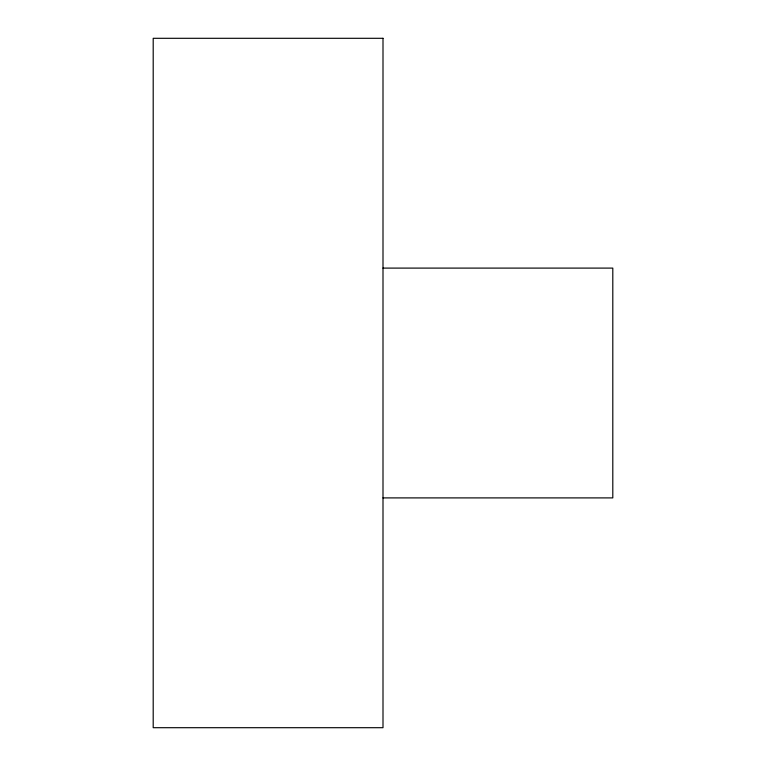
<?xml version="1.0" encoding="UTF-8"?>
<svg xmlns="http://www.w3.org/2000/svg" width="766" height="766" viewBox="0 0 766 766"><rect width="100%" height="100%" fill="white"/><g stroke="black" fill="none" stroke-linecap="round" stroke-linejoin="round"><path stroke-width="1.15" d="M383 268.1L612.8 268.1L612.8 497.9L383 497.9M383 38.3L153.2 38.3L153.2 727.7L383 727.7L383 38.3"/></g></svg>
